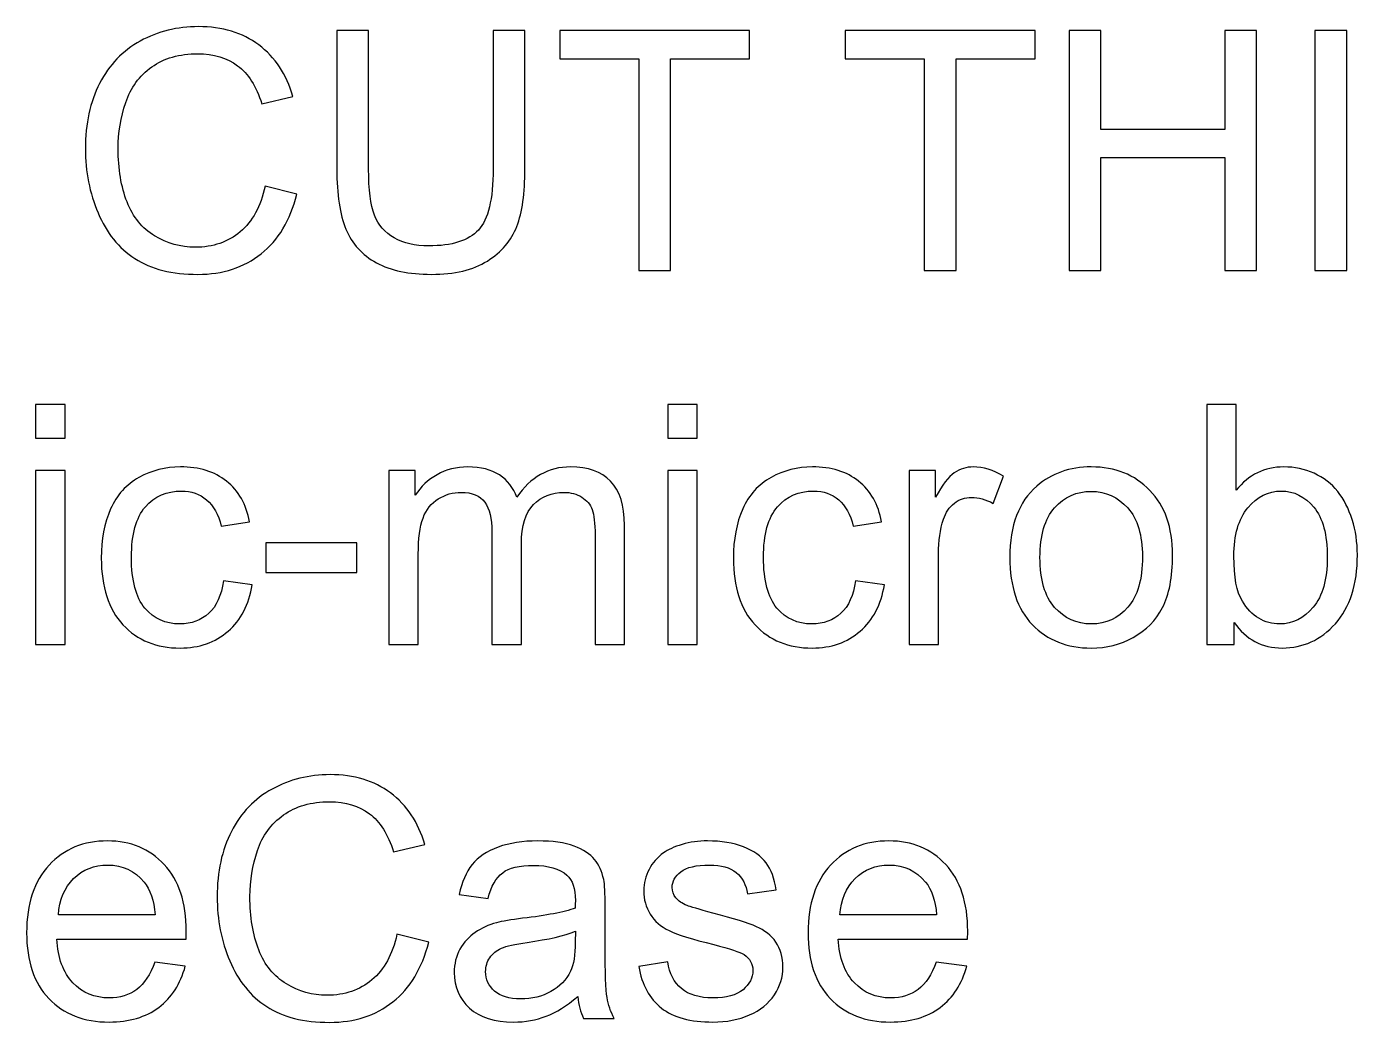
# Model space of a CAD drawing. Header units: centimetres. Extents: x -47.1 to 22.8, y -13.1 to 39.9.
# Drawn here: x -10.67 to -3.94, y 34.86 to 39.89 of the extents above; entities that cross this region are included whole.
import ezdxf

# ---------------------------------------------------------------- set-up
doc = ezdxf.new("R2010")
doc.units = ezdxf.units.CM
doc.header["$MEASUREMENT"] = 0
doc.layers.add('Layer 1', color=7, linetype='Continuous')

msp = doc.modelspace()

# ---------------------------------------------------------------- linework, layer by layer
at = {"layer": 'Layer 1', "color": 105}
for points, knots in [([(-9.46351, 39.08465), (-9.46351, 39.08465), (-9.30264, 39.04401), (-9.30264, 39.04401), (-9.30264, 39.04401), (-9.33622, 38.91221), (-9.39662, 38.81202), (-9.48383, 38.74288), (-9.48383, 38.74288), (-9.57103, 38.67373), (-9.67771, 38.63902), (-9.80386, 38.63902), (-9.80386, 38.63902), (-9.93425, 38.63902), (-10.04037, 38.66555), (-10.12221, 38.71889), (-10.12221, 38.71889), (-10.20405, 38.77195), (-10.26614, 38.84899), (-10.30876, 38.94975), (-10.30876, 38.94975), (-10.35137, 39.05078), (-10.37282, 39.15887), (-10.37282, 39.27458), (-10.37282, 39.27458), (-10.37282, 39.40074), (-10.34883, 39.5108), (-10.30057, 39.60478), (-10.30057, 39.60478), (-10.25231, 39.69876), (-10.18373, 39.77016), (-10.09484, 39.81899), (-10.09484, 39.81899), (-10.00594, 39.86781), (-9.908, 39.89208), (-9.80132, 39.89208), (-9.80132, 39.89208), (-9.67997, 39.89208), (-9.57809, 39.86132), (-9.49568, 39.79952), (-9.49568, 39.79952), (-9.41299, 39.73771), (-9.35541, 39.65107), (-9.32296, 39.53931), (-9.32296, 39.53931), (-9.32296, 39.53931), (-9.48044, 39.50205), (-9.48044, 39.50205), (-9.48044, 39.50205), (-9.50838, 39.59011), (-9.5493, 39.65445), (-9.60264, 39.69453), (-9.60264, 39.69453), (-9.65598, 39.73489), (-9.72315, 39.75492), (-9.80415, 39.75492), (-9.80415, 39.75492), (-9.897, 39.75492), (-9.97489, 39.73263), (-10.03726, 39.68804), (-10.03726, 39.68804), (-10.09963, 39.64345), (-10.14366, 39.58333), (-10.16878, 39.50826), (-10.16878, 39.50826), (-10.19418, 39.43291), (-10.20688, 39.3553), (-10.20688, 39.27543), (-10.20688, 39.27543), (-10.20688, 39.17242), (-10.19192, 39.08239), (-10.162, 39.00563), (-10.162, 39.00563), (-10.13209, 38.92858), (-10.08552, 38.87129), (-10.0223, 38.83319), (-10.0223, 38.83319), (-9.95909, 38.79509), (-9.89079, 38.77618), (-9.81713, 38.77618), (-9.81713, 38.77618), (-9.72738, 38.77618), (-9.65175, 38.80214), (-9.58966, 38.85379), (-9.58966, 38.85379), (-9.52757, 38.90572), (-9.48552, 38.98248), (-9.46351, 39.08465)], [0, 0, 0, 0, 0.0434783, 0.0434783, 0.0434783, 0.0434783, 0.0869565, 0.0869565, 0.0869565, 0.0869565, 0.1304348, 0.1304348, 0.1304348, 0.1304348, 0.173913, 0.173913, 0.173913, 0.173913, 0.2173913, 0.2173913, 0.2173913, 0.2173913, 0.2608696, 0.2608696, 0.2608696, 0.2608696, 0.3043478, 0.3043478, 0.3043478, 0.3043478, 0.3478261, 0.3478261, 0.3478261, 0.3478261, 0.3913043, 0.3913043, 0.3913043, 0.3913043, 0.4347826, 0.4347826, 0.4347826, 0.4347826, 0.4782609, 0.4782609, 0.4782609, 0.4782609, 0.5217391, 0.5217391, 0.5217391, 0.5217391, 0.5652174, 0.5652174, 0.5652174, 0.5652174, 0.6086957, 0.6086957, 0.6086957, 0.6086957, 0.6521739, 0.6521739, 0.6521739, 0.6521739, 0.6956522, 0.6956522, 0.6956522, 0.6956522, 0.7391304, 0.7391304, 0.7391304, 0.7391304, 0.7826087, 0.7826087, 0.7826087, 0.7826087, 0.826087, 0.826087, 0.826087, 0.826087, 0.8695652, 0.8695652, 0.8695652, 0.8695652, 0.9130435, 0.9130435, 0.9130435, 0.9130435, 1, 1, 1, 1]), ([(-8.31006, 39.87176), (-8.31006, 39.87176), (-8.1492, 39.87176), (-8.1492, 39.87176), (-8.1492, 39.87176), (-8.1492, 39.87176), (-8.1492, 39.17157), (-8.1492, 39.17157), (-8.1492, 39.17157), (-8.1492, 39.04965), (-8.16302, 38.95285), (-8.1904, 38.88117), (-8.1904, 38.88117), (-8.21806, 38.80976), (-8.26773, 38.75134), (-8.33941, 38.70647), (-8.33941, 38.70647), (-8.41138, 38.6616), (-8.50536, 38.63902), (-8.6222, 38.63902), (-8.6222, 38.63902), (-8.73537, 38.63902), (-8.82822, 38.65849), (-8.90019, 38.69772), (-8.90019, 38.69772), (-8.97244, 38.73695), (-9.0238, 38.7934), (-9.05456, 38.86762), (-9.05456, 38.86762), (-9.08532, 38.94184), (-9.10085, 39.04316), (-9.10085, 39.17157), (-9.10085, 39.17157), (-9.10085, 39.17157), (-9.10085, 39.87176), (-9.10085, 39.87176), (-9.10085, 39.87176), (-9.10085, 39.87176), (-8.93998, 39.87176), (-8.93998, 39.87176), (-8.93998, 39.87176), (-8.93998, 39.87176), (-8.93998, 39.17185), (-8.93998, 39.17185), (-8.93998, 39.17185), (-8.93998, 39.06659), (-8.9301, 38.98869), (-8.91063, 38.93902), (-8.91063, 38.93902), (-8.89116, 38.88907), (-8.85785, 38.8504), (-8.81016, 38.82359), (-8.81016, 38.82359), (-8.76275, 38.7965), (-8.70461, 38.78295), (-8.63603, 38.78295), (-8.63603, 38.78295), (-8.51862, 38.78295), (-8.4348, 38.80976), (-8.38485, 38.8631), (-8.38485, 38.8631), (-8.3349, 38.91673), (-8.31006, 39.01945), (-8.31006, 39.17185), (-8.31006, 39.17185), (-8.31006, 39.17185), (-8.31006, 39.87176), (-8.31006, 39.87176)], [0, 0, 0, 0, 0.0555556, 0.0555556, 0.0555556, 0.0555556, 0.1111111, 0.1111111, 0.1111111, 0.1111111, 0.1666667, 0.1666667, 0.1666667, 0.1666667, 0.2222222, 0.2222222, 0.2222222, 0.2222222, 0.2777778, 0.2777778, 0.2777778, 0.2777778, 0.3333333, 0.3333333, 0.3333333, 0.3333333, 0.3888889, 0.3888889, 0.3888889, 0.3888889, 0.4444444, 0.4444444, 0.4444444, 0.4444444, 0.5, 0.5, 0.5, 0.5, 0.5555556, 0.5555556, 0.5555556, 0.5555556, 0.6111111, 0.6111111, 0.6111111, 0.6111111, 0.6666667, 0.6666667, 0.6666667, 0.6666667, 0.7222222, 0.7222222, 0.7222222, 0.7222222, 0.7777778, 0.7777778, 0.7777778, 0.7777778, 0.8333333, 0.8333333, 0.8333333, 0.8333333, 0.8888889, 0.8888889, 0.8888889, 0.8888889, 1, 1, 1, 1]), ([(-7.57318, 38.65934), (-7.57318, 38.65934), (-7.57318, 39.72952), (-7.57318, 39.72952), (-7.57318, 39.72952), (-7.57318, 39.72952), (-7.9728, 39.72952), (-7.9728, 39.72952), (-7.9728, 39.72952), (-7.9728, 39.72952), (-7.9728, 39.87176), (-7.9728, 39.87176), (-7.9728, 39.87176), (-7.9728, 39.87176), (-7.01269, 39.87176), (-7.01269, 39.87176), (-7.01269, 39.87176), (-7.01269, 39.87176), (-7.01269, 39.72952), (-7.01269, 39.72952), (-7.01269, 39.72952), (-7.01269, 39.72952), (-7.41231, 39.72952), (-7.41231, 39.72952), (-7.41231, 39.72952), (-7.41231, 39.72952), (-7.41231, 38.65934), (-7.41231, 38.65934), (-7.41231, 38.65934), (-7.41231, 38.65934), (-7.57318, 38.65934), (-7.57318, 38.65934)], [0, 0, 0, 0, 0.1111111, 0.1111111, 0.1111111, 0.1111111, 0.2222222, 0.2222222, 0.2222222, 0.2222222, 0.3333333, 0.3333333, 0.3333333, 0.3333333, 0.4444444, 0.4444444, 0.4444444, 0.4444444, 0.5555556, 0.5555556, 0.5555556, 0.5555556, 0.6666667, 0.6666667, 0.6666667, 0.6666667, 0.7777778, 0.7777778, 0.7777778, 0.7777778, 1, 1, 1, 1]), ([(-6.12934, 38.65934), (-6.12934, 38.65934), (-6.12934, 39.72952), (-6.12934, 39.72952), (-6.12934, 39.72952), (-6.12934, 39.72952), (-6.52896, 39.72952), (-6.52896, 39.72952), (-6.52896, 39.72952), (-6.52896, 39.72952), (-6.52896, 39.87176), (-6.52896, 39.87176), (-6.52896, 39.87176), (-6.52896, 39.87176), (-5.56885, 39.87176), (-5.56885, 39.87176), (-5.56885, 39.87176), (-5.56885, 39.87176), (-5.56885, 39.72952), (-5.56885, 39.72952), (-5.56885, 39.72952), (-5.56885, 39.72952), (-5.96847, 39.72952), (-5.96847, 39.72952), (-5.96847, 39.72952), (-5.96847, 39.72952), (-5.96847, 38.65934), (-5.96847, 38.65934), (-5.96847, 38.65934), (-5.96847, 38.65934), (-6.12934, 38.65934), (-6.12934, 38.65934)], [0, 0, 0, 0, 0.1111111, 0.1111111, 0.1111111, 0.1111111, 0.2222222, 0.2222222, 0.2222222, 0.2222222, 0.3333333, 0.3333333, 0.3333333, 0.3333333, 0.4444444, 0.4444444, 0.4444444, 0.4444444, 0.5555556, 0.5555556, 0.5555556, 0.5555556, 0.6666667, 0.6666667, 0.6666667, 0.6666667, 0.7777778, 0.7777778, 0.7777778, 0.7777778, 1, 1, 1, 1]), ([(-5.39641, 38.65934), (-5.39641, 38.65934), (-5.39641, 39.87176), (-5.39641, 39.87176), (-5.39641, 39.87176), (-5.39641, 39.87176), (-5.23554, 39.87176), (-5.23554, 39.87176), (-5.23554, 39.87176), (-5.23554, 39.87176), (-5.23554, 39.37223), (-5.23554, 39.37223), (-5.23554, 39.37223), (-5.23554, 39.37223), (-4.60901, 39.37223), (-4.60901, 39.37223), (-4.60901, 39.37223), (-4.60901, 39.37223), (-4.60901, 39.87176), (-4.60901, 39.87176), (-4.60901, 39.87176), (-4.60901, 39.87176), (-4.44815, 39.87176), (-4.44815, 39.87176), (-4.44815, 39.87176), (-4.44815, 39.87176), (-4.44815, 38.65934), (-4.44815, 38.65934), (-4.44815, 38.65934), (-4.44815, 38.65934), (-4.60901, 38.65934), (-4.60901, 38.65934), (-4.60901, 38.65934), (-4.60901, 38.65934), (-4.60901, 39.22999), (-4.60901, 39.22999), (-4.60901, 39.22999), (-4.60901, 39.22999), (-5.23554, 39.22999), (-5.23554, 39.22999), (-5.23554, 39.22999), (-5.23554, 39.22999), (-5.23554, 38.65934), (-5.23554, 38.65934), (-5.23554, 38.65934), (-5.23554, 38.65934), (-5.39641, 38.65934), (-5.39641, 38.65934)], [0, 0, 0, 0, 0.0769231, 0.0769231, 0.0769231, 0.0769231, 0.1538462, 0.1538462, 0.1538462, 0.1538462, 0.2307692, 0.2307692, 0.2307692, 0.2307692, 0.3076923, 0.3076923, 0.3076923, 0.3076923, 0.3846154, 0.3846154, 0.3846154, 0.3846154, 0.4615385, 0.4615385, 0.4615385, 0.4615385, 0.5384615, 0.5384615, 0.5384615, 0.5384615, 0.6153846, 0.6153846, 0.6153846, 0.6153846, 0.6923077, 0.6923077, 0.6923077, 0.6923077, 0.7692308, 0.7692308, 0.7692308, 0.7692308, 0.8461538, 0.8461538, 0.8461538, 0.8461538, 1, 1, 1, 1]), ([(-4.15322, 38.65934), (-4.15322, 38.65934), (-4.15322, 39.87176), (-4.15322, 39.87176), (-4.15322, 39.87176), (-4.15322, 39.87176), (-3.99235, 39.87176), (-3.99235, 39.87176), (-3.99235, 39.87176), (-3.99235, 39.87176), (-3.99235, 38.65934), (-3.99235, 38.65934), (-3.99235, 38.65934), (-3.99235, 38.65934), (-4.15322, 38.65934), (-4.15322, 38.65934)], [0, 0, 0, 0, 0.2, 0.2, 0.2, 0.2, 0.4, 0.4, 0.4, 0.4, 0.6, 0.6, 0.6, 0.6, 1, 1, 1, 1]), ([(-10.6243, 37.8107), (-10.6243, 37.8107), (-10.6243, 37.98003), (-10.6243, 37.98003), (-10.6243, 37.98003), (-10.6243, 37.98003), (-10.47529, 37.98003), (-10.47529, 37.98003), (-10.47529, 37.98003), (-10.47529, 37.98003), (-10.47529, 37.8107), (-10.47529, 37.8107), (-10.47529, 37.8107), (-10.47529, 37.8107), (-10.6243, 37.8107), (-10.6243, 37.8107)], [0, 0, 0, 0, 0.2, 0.2, 0.2, 0.2, 0.4, 0.4, 0.4, 0.4, 0.6, 0.6, 0.6, 0.6, 1, 1, 1, 1]), ([(-7.42701, 37.8107), (-7.42701, 37.8107), (-7.42701, 37.98003), (-7.42701, 37.98003), (-7.42701, 37.98003), (-7.42701, 37.98003), (-7.278, 37.98003), (-7.278, 37.98003), (-7.278, 37.98003), (-7.278, 37.98003), (-7.278, 37.8107), (-7.278, 37.8107), (-7.278, 37.8107), (-7.278, 37.8107), (-7.42701, 37.8107), (-7.42701, 37.8107)], [0, 0, 0, 0, 0.2, 0.2, 0.2, 0.2, 0.4, 0.4, 0.4, 0.4, 0.6, 0.6, 0.6, 0.6, 1, 1, 1, 1]), ([(-4.56133, 36.76761), (-4.56133, 36.76761), (-4.70018, 36.76761), (-4.70018, 36.76761), (-4.70018, 36.76761), (-4.70018, 36.76761), (-4.70018, 37.98003), (-4.70018, 37.98003), (-4.70018, 37.98003), (-4.70018, 37.98003), (-4.55117, 37.98003), (-4.55117, 37.98003), (-4.55117, 37.98003), (-4.55117, 37.98003), (-4.55117, 37.54739), (-4.55117, 37.54739), (-4.55117, 37.54739), (-4.48824, 37.62585), (-4.40808, 37.66507), (-4.31044, 37.66507), (-4.31044, 37.66507), (-4.25653, 37.66507), (-4.20517, 37.65435), (-4.15691, 37.63262), (-4.15691, 37.63262), (-4.10865, 37.61089), (-4.06914, 37.58013), (-4.03781, 37.5409), (-4.03781, 37.5409), (-4.00676, 37.50139), (-3.98221, 37.45397), (-3.96471, 37.39838), (-3.96471, 37.39838), (-3.94693, 37.34306), (-3.93819, 37.28351), (-3.93819, 37.22029), (-3.93819, 37.22029), (-3.93819, 37.07015), (-3.97544, 36.95388), (-4.04966, 36.87203), (-4.04966, 36.87203), (-4.12417, 36.78991), (-4.21335, 36.74898), (-4.31749, 36.74898), (-4.31749, 36.74898), (-4.42107, 36.74898), (-4.50235, 36.79216), (-4.56133, 36.87824), (-4.56133, 36.87824), (-4.56133, 36.87824), (-4.56133, 36.76761), (-4.56133, 36.76761)], [0, 0, 0, 0, 0.0714286, 0.0714286, 0.0714286, 0.0714286, 0.1428571, 0.1428571, 0.1428571, 0.1428571, 0.2142857, 0.2142857, 0.2142857, 0.2142857, 0.2857143, 0.2857143, 0.2857143, 0.2857143, 0.3571429, 0.3571429, 0.3571429, 0.3571429, 0.4285714, 0.4285714, 0.4285714, 0.4285714, 0.5, 0.5, 0.5, 0.5, 0.5714286, 0.5714286, 0.5714286, 0.5714286, 0.6428571, 0.6428571, 0.6428571, 0.6428571, 0.7142857, 0.7142857, 0.7142857, 0.7142857, 0.7857143, 0.7857143, 0.7857143, 0.7857143, 0.8571429, 0.8571429, 0.8571429, 0.8571429, 1, 1, 1, 1]), ([(-10.6243, 36.76761), (-10.6243, 36.76761), (-10.6243, 37.64645), (-10.6243, 37.64645), (-10.6243, 37.64645), (-10.6243, 37.64645), (-10.47529, 37.64645), (-10.47529, 37.64645), (-10.47529, 37.64645), (-10.47529, 37.64645), (-10.47529, 36.76761), (-10.47529, 36.76761), (-10.47529, 36.76761), (-10.47529, 36.76761), (-10.6243, 36.76761), (-10.6243, 36.76761)], [0, 0, 0, 0, 0.2, 0.2, 0.2, 0.2, 0.4, 0.4, 0.4, 0.4, 0.6, 0.6, 0.6, 0.6, 1, 1, 1, 1]), ([(-9.67406, 37.08934), (-9.67406, 37.08934), (-9.52843, 37.06902), (-9.52843, 37.06902), (-9.52843, 37.06902), (-9.54452, 36.96883), (-9.58516, 36.89066), (-9.65092, 36.83393), (-9.65092, 36.83393), (-9.71668, 36.77721), (-9.79767, 36.74898), (-9.89335, 36.74898), (-9.89335, 36.74898), (-10.01329, 36.74898), (-10.10981, 36.78821), (-10.18262, 36.86667), (-10.18262, 36.86667), (-10.25572, 36.94513), (-10.29213, 37.05745), (-10.29213, 37.20364), (-10.29213, 37.20364), (-10.29213, 37.29847), (-10.27632, 37.38116), (-10.245, 37.45228), (-10.245, 37.45228), (-10.21367, 37.52312), (-10.16597, 37.57646), (-10.10163, 37.61174), (-10.10163, 37.61174), (-10.03756, 37.64729), (-9.96785, 37.66507), (-9.89222, 37.66507), (-9.89222, 37.66507), (-9.79711, 37.66507), (-9.71893, 37.64109), (-9.65854, 37.59283), (-9.65854, 37.59283), (-9.59786, 37.54457), (-9.55891, 37.47599), (-9.54198, 37.38737), (-9.54198, 37.38737), (-9.54198, 37.38737), (-9.68591, 37.36536), (-9.68591, 37.36536), (-9.68591, 37.36536), (-9.69974, 37.42434), (-9.72401, 37.46865), (-9.75929, 37.49856), (-9.75929, 37.49856), (-9.79429, 37.5282), (-9.83662, 37.54316), (-9.88629, 37.54316), (-9.88629, 37.54316), (-9.96136, 37.54316), (-10.02232, 37.51634), (-10.06945, 37.46272), (-10.06945, 37.46272), (-10.1163, 37.40882), (-10.13973, 37.32415), (-10.13973, 37.20788), (-10.13973, 37.20788), (-10.13973, 37.08991), (-10.11715, 37.00439), (-10.07199, 36.95105), (-10.07199, 36.95105), (-10.02656, 36.89771), (-9.96757, 36.8709), (-9.89504, 36.8709), (-9.89504, 36.8709), (-9.83634, 36.8709), (-9.78751, 36.88868), (-9.74857, 36.92453), (-9.74857, 36.92453), (-9.70934, 36.96009), (-9.6845, 37.01512), (-9.67406, 37.08934)], [0, 0, 0, 0, 0.05, 0.05, 0.05, 0.05, 0.1, 0.1, 0.1, 0.1, 0.15, 0.15, 0.15, 0.15, 0.2, 0.2, 0.2, 0.2, 0.25, 0.25, 0.25, 0.25, 0.3, 0.3, 0.3, 0.3, 0.35, 0.35, 0.35, 0.35, 0.4, 0.4, 0.4, 0.4, 0.45, 0.45, 0.45, 0.45, 0.5, 0.5, 0.5, 0.5, 0.55, 0.55, 0.55, 0.55, 0.6, 0.6, 0.6, 0.6, 0.65, 0.65, 0.65, 0.65, 0.7, 0.7, 0.7, 0.7, 0.75, 0.75, 0.75, 0.75, 0.8, 0.8, 0.8, 0.8, 0.85, 0.85, 0.85, 0.85, 0.9, 0.9, 0.9, 0.9, 1, 1, 1, 1]), ([(-8.83755, 36.76761), (-8.83755, 36.76761), (-8.83755, 37.64645), (-8.83755, 37.64645), (-8.83755, 37.64645), (-8.83755, 37.64645), (-8.70378, 37.64645), (-8.70378, 37.64645), (-8.70378, 37.64645), (-8.70378, 37.64645), (-8.70378, 37.52227), (-8.70378, 37.52227), (-8.70378, 37.52227), (-8.6764, 37.56517), (-8.63971, 37.59988), (-8.59399, 37.62585), (-8.59399, 37.62585), (-8.54827, 37.65209), (-8.49634, 37.66507), (-8.43792, 37.66507), (-8.43792, 37.66507), (-8.37301, 37.66507), (-8.31967, 37.65153), (-8.27819, 37.62472), (-8.27819, 37.62472), (-8.2367, 37.59762), (-8.20735, 37.56009), (-8.19042, 37.51155), (-8.19042, 37.51155), (-8.12042, 37.61399), (-8.02983, 37.66507), (-7.91807, 37.66507), (-7.91807, 37.66507), (-7.83058, 37.66507), (-7.76313, 37.64109), (-7.71628, 37.59283), (-7.71628, 37.59283), (-7.66915, 37.54457), (-7.64545, 37.47034), (-7.64545, 37.37015), (-7.64545, 37.37015), (-7.64545, 37.37015), (-7.64545, 36.76761), (-7.64545, 36.76761), (-7.64545, 36.76761), (-7.64545, 36.76761), (-7.79446, 36.76761), (-7.79446, 36.76761), (-7.79446, 36.76761), (-7.79446, 36.76761), (-7.79446, 37.32076), (-7.79446, 37.32076), (-7.79446, 37.32076), (-7.79446, 37.38003), (-7.79954, 37.42293), (-7.80913, 37.44918), (-7.80913, 37.44918), (-7.81873, 37.47542), (-7.83623, 37.49631), (-7.86191, 37.51239), (-7.86191, 37.51239), (-7.88731, 37.52848), (-7.91723, 37.53638), (-7.95137, 37.53638), (-7.95137, 37.53638), (-8.01346, 37.53638), (-8.06483, 37.51578), (-8.10575, 37.47486), (-8.10575, 37.47486), (-8.14667, 37.43365), (-8.16699, 37.3679), (-8.16699, 37.27758), (-8.16699, 37.27758), (-8.16699, 37.27758), (-8.16699, 36.76761), (-8.16699, 36.76761), (-8.16699, 36.76761), (-8.16699, 36.76761), (-8.316, 36.76761), (-8.316, 36.76761), (-8.316, 36.76761), (-8.316, 36.76761), (-8.316, 37.33798), (-8.316, 37.33798), (-8.316, 37.33798), (-8.316, 37.40402), (-8.32814, 37.45369), (-8.35241, 37.48671), (-8.35241, 37.48671), (-8.37668, 37.51973), (-8.41648, 37.53638), (-8.47151, 37.53638), (-8.47151, 37.53638), (-8.51328, 37.53638), (-8.55194, 37.52538), (-8.5875, 37.50336), (-8.5875, 37.50336), (-8.62306, 37.48135), (-8.64874, 37.44918), (-8.66483, 37.40656), (-8.66483, 37.40656), (-8.68063, 37.36423), (-8.68854, 37.30298), (-8.68854, 37.22312), (-8.68854, 37.22312), (-8.68854, 37.22312), (-8.68854, 36.76761), (-8.68854, 36.76761), (-8.68854, 36.76761), (-8.68854, 36.76761), (-8.83755, 36.76761), (-8.83755, 36.76761)], [0, 0, 0, 0, 0.0344828, 0.0344828, 0.0344828, 0.0344828, 0.0689655, 0.0689655, 0.0689655, 0.0689655, 0.1034483, 0.1034483, 0.1034483, 0.1034483, 0.137931, 0.137931, 0.137931, 0.137931, 0.1724138, 0.1724138, 0.1724138, 0.1724138, 0.2068966, 0.2068966, 0.2068966, 0.2068966, 0.2413793, 0.2413793, 0.2413793, 0.2413793, 0.2758621, 0.2758621, 0.2758621, 0.2758621, 0.3103448, 0.3103448, 0.3103448, 0.3103448, 0.3448276, 0.3448276, 0.3448276, 0.3448276, 0.3793103, 0.3793103, 0.3793103, 0.3793103, 0.4137931, 0.4137931, 0.4137931, 0.4137931, 0.4482759, 0.4482759, 0.4482759, 0.4482759, 0.4827586, 0.4827586, 0.4827586, 0.4827586, 0.5172414, 0.5172414, 0.5172414, 0.5172414, 0.5517241, 0.5517241, 0.5517241, 0.5517241, 0.5862069, 0.5862069, 0.5862069, 0.5862069, 0.6206897, 0.6206897, 0.6206897, 0.6206897, 0.6551724, 0.6551724, 0.6551724, 0.6551724, 0.6896552, 0.6896552, 0.6896552, 0.6896552, 0.7241379, 0.7241379, 0.7241379, 0.7241379, 0.7586207, 0.7586207, 0.7586207, 0.7586207, 0.7931034, 0.7931034, 0.7931034, 0.7931034, 0.8275862, 0.8275862, 0.8275862, 0.8275862, 0.862069, 0.862069, 0.862069, 0.862069, 0.8965517, 0.8965517, 0.8965517, 0.8965517, 0.9310345, 0.9310345, 0.9310345, 0.9310345, 1, 1, 1, 1]), ([(-7.42701, 36.76761), (-7.42701, 36.76761), (-7.42701, 37.64645), (-7.42701, 37.64645), (-7.42701, 37.64645), (-7.42701, 37.64645), (-7.278, 37.64645), (-7.278, 37.64645), (-7.278, 37.64645), (-7.278, 37.64645), (-7.278, 36.76761), (-7.278, 36.76761), (-7.278, 36.76761), (-7.278, 36.76761), (-7.42701, 36.76761), (-7.42701, 36.76761)], [0, 0, 0, 0, 0.2, 0.2, 0.2, 0.2, 0.4, 0.4, 0.4, 0.4, 0.6, 0.6, 0.6, 0.6, 1, 1, 1, 1]), ([(-6.47677, 37.08934), (-6.47677, 37.08934), (-6.33114, 37.06902), (-6.33114, 37.06902), (-6.33114, 37.06902), (-6.34723, 36.96883), (-6.38787, 36.89066), (-6.45363, 36.83393), (-6.45363, 36.83393), (-6.51939, 36.77721), (-6.60038, 36.74898), (-6.69606, 36.74898), (-6.69606, 36.74898), (-6.816, 36.74898), (-6.91252, 36.78821), (-6.98533, 36.86667), (-6.98533, 36.86667), (-7.05843, 36.94513), (-7.09484, 37.05745), (-7.09484, 37.20364), (-7.09484, 37.20364), (-7.09484, 37.29847), (-7.07903, 37.38116), (-7.04771, 37.45228), (-7.04771, 37.45228), (-7.01638, 37.52312), (-6.96868, 37.57646), (-6.90434, 37.61174), (-6.90434, 37.61174), (-6.84027, 37.64729), (-6.77056, 37.66507), (-6.69493, 37.66507), (-6.69493, 37.66507), (-6.59982, 37.66507), (-6.52164, 37.64109), (-6.46125, 37.59283), (-6.46125, 37.59283), (-6.40057, 37.54457), (-6.36162, 37.47599), (-6.34469, 37.38737), (-6.34469, 37.38737), (-6.34469, 37.38737), (-6.48862, 37.36536), (-6.48862, 37.36536), (-6.48862, 37.36536), (-6.50245, 37.42434), (-6.52672, 37.46865), (-6.562, 37.49856), (-6.562, 37.49856), (-6.597, 37.5282), (-6.63933, 37.54316), (-6.689, 37.54316), (-6.689, 37.54316), (-6.76407, 37.54316), (-6.82503, 37.51634), (-6.87216, 37.46272), (-6.87216, 37.46272), (-6.91901, 37.40882), (-6.94244, 37.32415), (-6.94244, 37.20788), (-6.94244, 37.20788), (-6.94244, 37.08991), (-6.91986, 37.00439), (-6.8747, 36.95105), (-6.8747, 36.95105), (-6.82927, 36.89771), (-6.77028, 36.8709), (-6.69775, 36.8709), (-6.69775, 36.8709), (-6.63905, 36.8709), (-6.59022, 36.88868), (-6.55128, 36.92453), (-6.55128, 36.92453), (-6.51205, 36.96009), (-6.48721, 37.01512), (-6.47677, 37.08934)], [0, 0, 0, 0, 0.05, 0.05, 0.05, 0.05, 0.1, 0.1, 0.1, 0.1, 0.15, 0.15, 0.15, 0.15, 0.2, 0.2, 0.2, 0.2, 0.25, 0.25, 0.25, 0.25, 0.3, 0.3, 0.3, 0.3, 0.35, 0.35, 0.35, 0.35, 0.4, 0.4, 0.4, 0.4, 0.45, 0.45, 0.45, 0.45, 0.5, 0.5, 0.5, 0.5, 0.55, 0.55, 0.55, 0.55, 0.6, 0.6, 0.6, 0.6, 0.65, 0.65, 0.65, 0.65, 0.7, 0.7, 0.7, 0.7, 0.75, 0.75, 0.75, 0.75, 0.8, 0.8, 0.8, 0.8, 0.85, 0.85, 0.85, 0.85, 0.9, 0.9, 0.9, 0.9, 1, 1, 1, 1]), ([(-6.20583, 36.76761), (-6.20583, 36.76761), (-6.20583, 37.64645), (-6.20583, 37.64645), (-6.20583, 37.64645), (-6.20583, 37.64645), (-6.07206, 37.64645), (-6.07206, 37.64645), (-6.07206, 37.64645), (-6.07206, 37.64645), (-6.07206, 37.51183), (-6.07206, 37.51183), (-6.07206, 37.51183), (-6.03791, 37.5742), (-6.0063, 37.6154), (-5.97723, 37.63516), (-5.97723, 37.63516), (-5.94817, 37.6552), (-5.91627, 37.66507), (-5.88156, 37.66507), (-5.88156, 37.66507), (-5.83133, 37.66507), (-5.78024, 37.64927), (-5.72831, 37.61794), (-5.72831, 37.61794), (-5.72831, 37.61794), (-5.78137, 37.4805), (-5.78137, 37.4805), (-5.78137, 37.4805), (-5.8175, 37.50082), (-5.85362, 37.51098), (-5.88975, 37.51098), (-5.88975, 37.51098), (-5.9222, 37.51098), (-5.95127, 37.5011), (-5.97695, 37.48163), (-5.97695, 37.48163), (-6.00263, 37.46216), (-6.02098, 37.43506), (-6.03198, 37.40035), (-6.03198, 37.40035), (-6.04864, 37.34758), (-6.05682, 37.28972), (-6.05682, 37.22678), (-6.05682, 37.22678), (-6.05682, 37.22678), (-6.05682, 36.76761), (-6.05682, 36.76761), (-6.05682, 36.76761), (-6.05682, 36.76761), (-6.20583, 36.76761), (-6.20583, 36.76761)], [0, 0, 0, 0, 0.0714286, 0.0714286, 0.0714286, 0.0714286, 0.1428571, 0.1428571, 0.1428571, 0.1428571, 0.2142857, 0.2142857, 0.2142857, 0.2142857, 0.2857143, 0.2857143, 0.2857143, 0.2857143, 0.3571429, 0.3571429, 0.3571429, 0.3571429, 0.4285714, 0.4285714, 0.4285714, 0.4285714, 0.5, 0.5, 0.5, 0.5, 0.5714286, 0.5714286, 0.5714286, 0.5714286, 0.6428571, 0.6428571, 0.6428571, 0.6428571, 0.7142857, 0.7142857, 0.7142857, 0.7142857, 0.7857143, 0.7857143, 0.7857143, 0.7857143, 0.8571429, 0.8571429, 0.8571429, 0.8571429, 1, 1, 1, 1]), ([(-5.69614, 37.20703), (-5.69614, 37.36931), (-5.65098, 37.48953), (-5.56039, 37.56771), (-5.56039, 37.56771), (-5.48504, 37.63262), (-5.39275, 37.66507), (-5.2841, 37.66507), (-5.2841, 37.66507), (-5.16359, 37.66507), (-5.06481, 37.62556), (-4.98805, 37.54654), (-4.98805, 37.54654), (-4.91156, 37.4678), (-4.87318, 37.35858), (-4.87318, 37.21945), (-4.87318, 37.21945), (-4.87318, 37.10656), (-4.89012, 37.01794), (-4.92398, 36.95331), (-4.92398, 36.95331), (-4.95785, 36.88868), (-5.00724, 36.83845), (-5.07215, 36.80261), (-5.07215, 36.80261), (-5.13678, 36.76676), (-5.20761, 36.74898), (-5.2841, 36.74898), (-5.2841, 36.74898), (-5.40715, 36.74898), (-5.50649, 36.78821), (-5.5824, 36.86695), (-5.5824, 36.86695), (-5.65832, 36.94569), (-5.69614, 37.05914), (-5.69614, 37.20703)], [0, 0, 0, 0, 0.1, 0.1, 0.1, 0.1, 0.2, 0.2, 0.2, 0.2, 0.3, 0.3, 0.3, 0.3, 0.4, 0.4, 0.4, 0.4, 0.5, 0.5, 0.5, 0.5, 0.6, 0.6, 0.6, 0.6, 0.7, 0.7, 0.7, 0.7, 0.8, 0.8, 0.8, 0.8, 1, 1, 1, 1]), ([(-5.54374, 37.20675), (-5.54374, 37.09442), (-5.51919, 37.01032), (-5.47008, 36.95472), (-5.47008, 36.95472), (-5.42069, 36.89884), (-5.35889, 36.8709), (-5.2841, 36.8709), (-5.2841, 36.8709), (-5.21015, 36.8709), (-5.14863, 36.89884), (-5.09924, 36.95501), (-5.09924, 36.95501), (-5.05013, 37.01117), (-5.02558, 37.09668), (-5.02558, 37.21154), (-5.02558, 37.21154), (-5.02558, 37.31992), (-5.05042, 37.40204), (-5.09981, 37.45764), (-5.09981, 37.45764), (-5.14919, 37.51352), (-5.21072, 37.54146), (-5.2841, 37.54146), (-5.2841, 37.54146), (-5.35889, 37.54146), (-5.42069, 37.5138), (-5.47008, 37.45821), (-5.47008, 37.45821), (-5.51919, 37.40261), (-5.54374, 37.31879), (-5.54374, 37.20675)], [0, 0, 0, 0, 0.1111111, 0.1111111, 0.1111111, 0.1111111, 0.2222222, 0.2222222, 0.2222222, 0.2222222, 0.3333333, 0.3333333, 0.3333333, 0.3333333, 0.4444444, 0.4444444, 0.4444444, 0.4444444, 0.5555556, 0.5555556, 0.5555556, 0.5555556, 0.6666667, 0.6666667, 0.6666667, 0.6666667, 0.7777778, 0.7777778, 0.7777778, 0.7777778, 1, 1, 1, 1]), ([(-4.56302, 37.21352), (-4.56302, 37.10853), (-4.54863, 37.03262), (-4.52013, 36.98577), (-4.52013, 36.98577), (-4.47328, 36.90929), (-4.41006, 36.8709), (-4.33019, 36.8709), (-4.33019, 36.8709), (-4.265, 36.8709), (-4.20884, 36.89913), (-4.1617, 36.95557), (-4.1617, 36.95557), (-4.11429, 37.01201), (-4.09058, 37.09612), (-4.09058, 37.20788), (-4.09058, 37.20788), (-4.09058, 37.32246), (-4.11316, 37.40684), (-4.1586, 37.46131), (-4.1586, 37.46131), (-4.20404, 37.51578), (-4.25907, 37.54316), (-4.32342, 37.54316), (-4.32342, 37.54316), (-4.38861, 37.54316), (-4.44477, 37.51493), (-4.4919, 37.45849), (-4.4919, 37.45849), (-4.53932, 37.40204), (-4.56302, 37.32048), (-4.56302, 37.21352)], [0, 0, 0, 0, 0.1111111, 0.1111111, 0.1111111, 0.1111111, 0.2222222, 0.2222222, 0.2222222, 0.2222222, 0.3333333, 0.3333333, 0.3333333, 0.3333333, 0.4444444, 0.4444444, 0.4444444, 0.4444444, 0.5555556, 0.5555556, 0.5555556, 0.5555556, 0.6666667, 0.6666667, 0.6666667, 0.6666667, 0.7777778, 0.7777778, 0.7777778, 0.7777778, 1, 1, 1, 1]), ([(-9.4607, 37.13168), (-9.4607, 37.13168), (-9.4607, 37.28069), (-9.4607, 37.28069), (-9.4607, 37.28069), (-9.4607, 37.28069), (-9.00011, 37.28069), (-9.00011, 37.28069), (-9.00011, 37.28069), (-9.00011, 37.28069), (-9.00011, 37.13168), (-9.00011, 37.13168), (-9.00011, 37.13168), (-9.00011, 37.13168), (-9.4607, 37.13168), (-9.4607, 37.13168)], [0, 0, 0, 0, 0.2, 0.2, 0.2, 0.2, 0.4, 0.4, 0.4, 0.4, 0.6, 0.6, 0.6, 0.6, 1, 1, 1, 1]), ([(-8.79695, 35.30119), (-8.79695, 35.30119), (-8.63608, 35.26055), (-8.63608, 35.26055), (-8.63608, 35.26055), (-8.66966, 35.12875), (-8.73006, 35.02856), (-8.81727, 34.95942), (-8.81727, 34.95942), (-8.90447, 34.89027), (-9.01115, 34.85556), (-9.1373, 34.85556), (-9.1373, 34.85556), (-9.26769, 34.85556), (-9.37381, 34.88209), (-9.45565, 34.93543), (-9.45565, 34.93543), (-9.53749, 34.98849), (-9.59958, 35.06553), (-9.6422, 35.16629), (-9.6422, 35.16629), (-9.68481, 35.26732), (-9.70626, 35.37541), (-9.70626, 35.49112), (-9.70626, 35.49112), (-9.70626, 35.61728), (-9.68227, 35.72734), (-9.63401, 35.82132), (-9.63401, 35.82132), (-9.58575, 35.9153), (-9.51717, 35.9867), (-9.42828, 36.03553), (-9.42828, 36.03553), (-9.33938, 36.08435), (-9.24144, 36.10862), (-9.13476, 36.10862), (-9.13476, 36.10862), (-9.01341, 36.10862), (-8.91153, 36.07786), (-8.82912, 36.01606), (-8.82912, 36.01606), (-8.74643, 35.95425), (-8.68885, 35.86761), (-8.6564, 35.75585), (-8.6564, 35.75585), (-8.6564, 35.75585), (-8.81388, 35.71859), (-8.81388, 35.71859), (-8.81388, 35.71859), (-8.84182, 35.80665), (-8.88274, 35.87099), (-8.93608, 35.91107), (-8.93608, 35.91107), (-8.98942, 35.95143), (-9.05659, 35.97146), (-9.13759, 35.97146), (-9.13759, 35.97146), (-9.23044, 35.97146), (-9.30833, 35.94917), (-9.3707, 35.90458), (-9.3707, 35.90458), (-9.43307, 35.85999), (-9.4771, 35.79987), (-9.50222, 35.7248), (-9.50222, 35.7248), (-9.52762, 35.64945), (-9.54032, 35.57184), (-9.54032, 35.49197), (-9.54032, 35.49197), (-9.54032, 35.38896), (-9.52536, 35.29893), (-9.49544, 35.22217), (-9.49544, 35.22217), (-9.46553, 35.14512), (-9.41896, 35.08783), (-9.35574, 35.04973), (-9.35574, 35.04973), (-9.29253, 35.01163), (-9.22423, 34.99272), (-9.15057, 34.99272), (-9.15057, 34.99272), (-9.06082, 34.99272), (-8.98519, 35.01868), (-8.9231, 35.07033), (-8.9231, 35.07033), (-8.86101, 35.12226), (-8.81896, 35.19902), (-8.79695, 35.30119)], [0, 0, 0, 0, 0.0434783, 0.0434783, 0.0434783, 0.0434783, 0.0869565, 0.0869565, 0.0869565, 0.0869565, 0.1304348, 0.1304348, 0.1304348, 0.1304348, 0.173913, 0.173913, 0.173913, 0.173913, 0.2173913, 0.2173913, 0.2173913, 0.2173913, 0.2608696, 0.2608696, 0.2608696, 0.2608696, 0.3043478, 0.3043478, 0.3043478, 0.3043478, 0.3478261, 0.3478261, 0.3478261, 0.3478261, 0.3913043, 0.3913043, 0.3913043, 0.3913043, 0.4347826, 0.4347826, 0.4347826, 0.4347826, 0.4782609, 0.4782609, 0.4782609, 0.4782609, 0.5217391, 0.5217391, 0.5217391, 0.5217391, 0.5652174, 0.5652174, 0.5652174, 0.5652174, 0.6086957, 0.6086957, 0.6086957, 0.6086957, 0.6521739, 0.6521739, 0.6521739, 0.6521739, 0.6956522, 0.6956522, 0.6956522, 0.6956522, 0.7391304, 0.7391304, 0.7391304, 0.7391304, 0.7826087, 0.7826087, 0.7826087, 0.7826087, 0.826087, 0.826087, 0.826087, 0.826087, 0.8695652, 0.8695652, 0.8695652, 0.8695652, 0.9130435, 0.9130435, 0.9130435, 0.9130435, 1, 1, 1, 1]), ([(-10.0215, 35.16036), (-10.0215, 35.16036), (-9.86741, 35.14004), (-9.86741, 35.14004), (-9.86741, 35.14004), (-9.8914, 35.05058), (-9.93627, 34.98087), (-10.00175, 34.93148), (-10.00175, 34.93148), (-10.06722, 34.88209), (-10.15076, 34.85725), (-10.25264, 34.85725), (-10.25264, 34.85725), (-10.38077, 34.85725), (-10.48237, 34.89676), (-10.55744, 34.97579), (-10.55744, 34.97579), (-10.63251, 35.05453), (-10.67005, 35.16544), (-10.67005, 35.30796), (-10.67005, 35.30796), (-10.67005, 35.45528), (-10.63223, 35.56986), (-10.55631, 35.65114), (-10.55631, 35.65114), (-10.48039, 35.73271), (-10.3819, 35.77334), (-10.26083, 35.77334), (-10.26083, 35.77334), (-10.1437, 35.77334), (-10.04803, 35.73355), (-9.97381, 35.65368), (-9.97381, 35.65368), (-9.89958, 35.57381), (-9.86233, 35.46149), (-9.86233, 35.31671), (-9.86233, 35.31671), (-9.86233, 35.30796), (-9.86261, 35.2947), (-9.86318, 35.2772), (-9.86318, 35.2772), (-9.86318, 35.2772), (-10.51765, 35.2772), (-10.51765, 35.2772), (-10.51765, 35.2772), (-10.512, 35.18096), (-10.48491, 35.10702), (-10.4358, 35.05594), (-10.4358, 35.05594), (-10.38698, 35.00486), (-10.32574, 34.97917), (-10.25264, 34.97917), (-10.25264, 34.97917), (-10.19817, 34.97917), (-10.15161, 34.99357), (-10.11322, 35.02235), (-10.11322, 35.02235), (-10.07456, 35.05114), (-10.04408, 35.09714), (-10.0215, 35.16036)], [0, 0, 0, 0, 0.0625, 0.0625, 0.0625, 0.0625, 0.125, 0.125, 0.125, 0.125, 0.1875, 0.1875, 0.1875, 0.1875, 0.25, 0.25, 0.25, 0.25, 0.3125, 0.3125, 0.3125, 0.3125, 0.375, 0.375, 0.375, 0.375, 0.4375, 0.4375, 0.4375, 0.4375, 0.5, 0.5, 0.5, 0.5, 0.5625, 0.5625, 0.5625, 0.5625, 0.625, 0.625, 0.625, 0.625, 0.6875, 0.6875, 0.6875, 0.6875, 0.75, 0.75, 0.75, 0.75, 0.8125, 0.8125, 0.8125, 0.8125, 0.875, 0.875, 0.875, 0.875, 1, 1, 1, 1]), ([(-7.88226, 34.98595), (-7.93758, 34.93882), (-7.99092, 34.9058), (-8.042, 34.88632), (-8.042, 34.88632), (-8.09308, 34.86685), (-8.14783, 34.85725), (-8.20653, 34.85725), (-8.20653, 34.85725), (-8.30305, 34.85725), (-8.37728, 34.88068), (-8.42921, 34.92781), (-8.42921, 34.92781), (-8.48114, 34.97466), (-8.5071, 35.03477), (-8.5071, 35.10787), (-8.5071, 35.10787), (-8.5071, 35.15076), (-8.49722, 35.18999), (-8.47775, 35.22555), (-8.47775, 35.22555), (-8.45799, 35.26111), (-8.43231, 35.28933), (-8.4007, 35.31078), (-8.4007, 35.31078), (-8.36881, 35.33223), (-8.33325, 35.3486), (-8.29346, 35.35961), (-8.29346, 35.35961), (-8.26411, 35.36723), (-8.2198, 35.37457), (-8.16081, 35.3819), (-8.16081, 35.3819), (-8.04059, 35.39601), (-7.95169, 35.41323), (-7.89496, 35.43299), (-7.89496, 35.43299), (-7.8944, 35.45331), (-7.89411, 35.46629), (-7.89411, 35.47165), (-7.89411, 35.47165), (-7.89411, 35.53205), (-7.90823, 35.57466), (-7.93645, 35.5995), (-7.93645, 35.5995), (-7.97455, 35.63308), (-8.03127, 35.64973), (-8.10635, 35.64973), (-8.10635, 35.64973), (-8.17662, 35.64973), (-8.22855, 35.63731), (-8.26185, 35.61276), (-8.26185, 35.61276), (-8.29543, 35.58821), (-8.31999, 35.54475), (-8.33607, 35.48209), (-8.33607, 35.48209), (-8.33607, 35.48209), (-8.4817, 35.50241), (-8.4817, 35.50241), (-8.4817, 35.50241), (-8.46844, 35.56478), (-8.4467, 35.6153), (-8.41622, 35.65368), (-8.41622, 35.65368), (-8.38574, 35.69207), (-8.34172, 35.72142), (-8.28414, 35.7423), (-8.28414, 35.7423), (-8.22685, 35.7629), (-8.15997, 35.77334), (-8.08433, 35.77334), (-8.08433, 35.77334), (-8.00926, 35.77334), (-7.94802, 35.7646), (-7.90089, 35.74682), (-7.90089, 35.74682), (-7.85404, 35.72904), (-7.81933, 35.70702), (-7.79731, 35.68021), (-7.79731, 35.68021), (-7.7753, 35.6534), (-7.75978, 35.61953), (-7.75075, 35.57861), (-7.75075, 35.57861), (-7.74595, 35.55321), (-7.74341, 35.50749), (-7.74341, 35.44173), (-7.74341, 35.44173), (-7.74341, 35.44173), (-7.74341, 35.24418), (-7.74341, 35.24418), (-7.74341, 35.24418), (-7.74341, 35.10617), (-7.7403, 35.01897), (-7.73409, 34.982), (-7.73409, 34.982), (-7.72817, 34.94502), (-7.71575, 34.90975), (-7.69769, 34.87588), (-7.69769, 34.87588), (-7.69769, 34.87588), (-7.85347, 34.87588), (-7.85347, 34.87588), (-7.85347, 34.87588), (-7.86843, 34.90721), (-7.87803, 34.9439), (-7.88226, 34.98595)], [0, 0, 0, 0, 0.0357143, 0.0357143, 0.0357143, 0.0357143, 0.0714286, 0.0714286, 0.0714286, 0.0714286, 0.1071429, 0.1071429, 0.1071429, 0.1071429, 0.1428571, 0.1428571, 0.1428571, 0.1428571, 0.1785714, 0.1785714, 0.1785714, 0.1785714, 0.2142857, 0.2142857, 0.2142857, 0.2142857, 0.25, 0.25, 0.25, 0.25, 0.2857143, 0.2857143, 0.2857143, 0.2857143, 0.3214286, 0.3214286, 0.3214286, 0.3214286, 0.3571429, 0.3571429, 0.3571429, 0.3571429, 0.3928571, 0.3928571, 0.3928571, 0.3928571, 0.4285714, 0.4285714, 0.4285714, 0.4285714, 0.4642857, 0.4642857, 0.4642857, 0.4642857, 0.5, 0.5, 0.5, 0.5, 0.5357143, 0.5357143, 0.5357143, 0.5357143, 0.5714286, 0.5714286, 0.5714286, 0.5714286, 0.6071429, 0.6071429, 0.6071429, 0.6071429, 0.6428571, 0.6428571, 0.6428571, 0.6428571, 0.6785714, 0.6785714, 0.6785714, 0.6785714, 0.7142857, 0.7142857, 0.7142857, 0.7142857, 0.75, 0.75, 0.75, 0.75, 0.7857143, 0.7857143, 0.7857143, 0.7857143, 0.8214286, 0.8214286, 0.8214286, 0.8214286, 0.8571429, 0.8571429, 0.8571429, 0.8571429, 0.8928571, 0.8928571, 0.8928571, 0.8928571, 0.9285714, 0.9285714, 0.9285714, 0.9285714, 1, 1, 1, 1]), ([(-7.5738, 35.13835), (-7.5738, 35.13835), (-7.42648, 35.16205), (-7.42648, 35.16205), (-7.42648, 35.16205), (-7.41829, 35.10307), (-7.39515, 35.05791), (-7.35733, 35.0263), (-7.35733, 35.0263), (-7.31952, 34.99498), (-7.26646, 34.97917), (-7.19872, 34.97917), (-7.19872, 34.97917), (-7.13014, 34.97917), (-7.07934, 34.993), (-7.04604, 35.02094), (-7.04604, 35.02094), (-7.01302, 35.0486), (-6.99637, 35.08134), (-6.99637, 35.11887), (-6.99637, 35.11887), (-6.99637, 35.15246), (-7.01133, 35.17899), (-7.04096, 35.19818), (-7.04096, 35.19818), (-7.06185, 35.21144), (-7.11265, 35.22809), (-7.19336, 35.24869), (-7.19336, 35.24869), (-7.3023, 35.27607), (-7.37765, 35.29978), (-7.41999, 35.31981), (-7.41999, 35.31981), (-7.46204, 35.34013), (-7.49393, 35.36779), (-7.51566, 35.40335), (-7.51566, 35.40335), (-7.53739, 35.43863), (-7.5484, 35.47786), (-7.5484, 35.52076), (-7.5484, 35.52076), (-7.5484, 35.55999), (-7.53937, 35.59611), (-7.52159, 35.62941), (-7.52159, 35.62941), (-7.50352, 35.66271), (-7.47925, 35.69037), (-7.44849, 35.71239), (-7.44849, 35.71239), (-7.42535, 35.72932), (-7.39374, 35.74371), (-7.35395, 35.75556), (-7.35395, 35.75556), (-7.31387, 35.76742), (-7.27126, 35.77334), (-7.22554, 35.77334), (-7.22554, 35.77334), (-7.15667, 35.77334), (-7.09628, 35.76347), (-7.04435, 35.74343), (-7.04435, 35.74343), (-6.99214, 35.72367), (-6.95376, 35.69658), (-6.92892, 35.66271), (-6.92892, 35.66271), (-6.90437, 35.62857), (-6.88715, 35.58313), (-6.87784, 35.52612), (-6.87784, 35.52612), (-6.87784, 35.52612), (-7.02346, 35.5058), (-7.02346, 35.5058), (-7.02346, 35.5058), (-7.02996, 35.55152), (-7.04915, 35.58736), (-7.08076, 35.61304), (-7.08076, 35.61304), (-7.11236, 35.63873), (-7.15696, 35.65143), (-7.21481, 35.65143), (-7.21481, 35.65143), (-7.28283, 35.65143), (-7.33165, 35.64014), (-7.36072, 35.61756), (-7.36072, 35.61756), (-7.38979, 35.59498), (-7.40446, 35.56845), (-7.40446, 35.53825), (-7.40446, 35.53825), (-7.40446, 35.51906), (-7.39854, 35.50157), (-7.3864, 35.48604), (-7.3864, 35.48604), (-7.37427, 35.47024), (-7.35536, 35.45697), (-7.32939, 35.44653), (-7.32939, 35.44653), (-7.31444, 35.44089), (-7.27097, 35.42819), (-7.19816, 35.40843), (-7.19816, 35.40843), (-7.09317, 35.38049), (-7.0198, 35.35735), (-6.97803, 35.33957), (-6.97803, 35.33957), (-6.93626, 35.32179), (-6.90352, 35.29554), (-6.87981, 35.26168), (-6.87981, 35.26168), (-6.85582, 35.22753), (-6.84397, 35.18519), (-6.84397, 35.1344), (-6.84397, 35.1344), (-6.84397, 35.08501), (-6.85836, 35.03844), (-6.88743, 34.9947), (-6.88743, 34.9947), (-6.9165, 34.95095), (-6.95827, 34.91708), (-7.01274, 34.8931), (-7.01274, 34.8931), (-7.06749, 34.86911), (-7.1293, 34.85725), (-7.19816, 34.85725), (-7.19816, 34.85725), (-7.31218, 34.85725), (-7.39938, 34.88096), (-7.45921, 34.92809), (-7.45921, 34.92809), (-7.51905, 34.9755), (-7.55715, 35.0455), (-7.5738, 35.13835)], [0, 0, 0, 0, 0.0294118, 0.0294118, 0.0294118, 0.0294118, 0.0588235, 0.0588235, 0.0588235, 0.0588235, 0.0882353, 0.0882353, 0.0882353, 0.0882353, 0.1176471, 0.1176471, 0.1176471, 0.1176471, 0.1470588, 0.1470588, 0.1470588, 0.1470588, 0.1764706, 0.1764706, 0.1764706, 0.1764706, 0.2058824, 0.2058824, 0.2058824, 0.2058824, 0.2352941, 0.2352941, 0.2352941, 0.2352941, 0.2647059, 0.2647059, 0.2647059, 0.2647059, 0.2941176, 0.2941176, 0.2941176, 0.2941176, 0.3235294, 0.3235294, 0.3235294, 0.3235294, 0.3529412, 0.3529412, 0.3529412, 0.3529412, 0.3823529, 0.3823529, 0.3823529, 0.3823529, 0.4117647, 0.4117647, 0.4117647, 0.4117647, 0.4411765, 0.4411765, 0.4411765, 0.4411765, 0.4705882, 0.4705882, 0.4705882, 0.4705882, 0.5, 0.5, 0.5, 0.5, 0.5294118, 0.5294118, 0.5294118, 0.5294118, 0.5588235, 0.5588235, 0.5588235, 0.5588235, 0.5882353, 0.5882353, 0.5882353, 0.5882353, 0.6176471, 0.6176471, 0.6176471, 0.6176471, 0.6470588, 0.6470588, 0.6470588, 0.6470588, 0.6764706, 0.6764706, 0.6764706, 0.6764706, 0.7058824, 0.7058824, 0.7058824, 0.7058824, 0.7352941, 0.7352941, 0.7352941, 0.7352941, 0.7647059, 0.7647059, 0.7647059, 0.7647059, 0.7941176, 0.7941176, 0.7941176, 0.7941176, 0.8235294, 0.8235294, 0.8235294, 0.8235294, 0.8529412, 0.8529412, 0.8529412, 0.8529412, 0.8823529, 0.8823529, 0.8823529, 0.8823529, 0.9117647, 0.9117647, 0.9117647, 0.9117647, 0.9411765, 0.9411765, 0.9411765, 0.9411765, 1, 1, 1, 1]), ([(-6.06842, 35.16036), (-6.06842, 35.16036), (-5.91433, 35.14004), (-5.91433, 35.14004), (-5.91433, 35.14004), (-5.93832, 35.05058), (-5.98319, 34.98087), (-6.04867, 34.93148), (-6.04867, 34.93148), (-6.11414, 34.88209), (-6.19768, 34.85725), (-6.29956, 34.85725), (-6.29956, 34.85725), (-6.42769, 34.85725), (-6.52929, 34.89676), (-6.60436, 34.97579), (-6.60436, 34.97579), (-6.67943, 35.05453), (-6.71697, 35.16544), (-6.71697, 35.30796), (-6.71697, 35.30796), (-6.71697, 35.45528), (-6.67915, 35.56986), (-6.60323, 35.65114), (-6.60323, 35.65114), (-6.52731, 35.73271), (-6.42882, 35.77334), (-6.30775, 35.77334), (-6.30775, 35.77334), (-6.19062, 35.77334), (-6.09495, 35.73355), (-6.02073, 35.65368), (-6.02073, 35.65368), (-5.9465, 35.57381), (-5.90925, 35.46149), (-5.90925, 35.31671), (-5.90925, 35.31671), (-5.90925, 35.30796), (-5.90953, 35.2947), (-5.9101, 35.2772), (-5.9101, 35.2772), (-5.9101, 35.2772), (-6.56457, 35.2772), (-6.56457, 35.2772), (-6.56457, 35.2772), (-6.55892, 35.18096), (-6.53183, 35.10702), (-6.48272, 35.05594), (-6.48272, 35.05594), (-6.4339, 35.00486), (-6.37266, 34.97917), (-6.29956, 34.97917), (-6.29956, 34.97917), (-6.24509, 34.97917), (-6.19853, 34.99357), (-6.16014, 35.02235), (-6.16014, 35.02235), (-6.12148, 35.05114), (-6.091, 35.09714), (-6.06842, 35.16036)], [0, 0, 0, 0, 0.0625, 0.0625, 0.0625, 0.0625, 0.125, 0.125, 0.125, 0.125, 0.1875, 0.1875, 0.1875, 0.1875, 0.25, 0.25, 0.25, 0.25, 0.3125, 0.3125, 0.3125, 0.3125, 0.375, 0.375, 0.375, 0.375, 0.4375, 0.4375, 0.4375, 0.4375, 0.5, 0.5, 0.5, 0.5, 0.5625, 0.5625, 0.5625, 0.5625, 0.625, 0.625, 0.625, 0.625, 0.6875, 0.6875, 0.6875, 0.6875, 0.75, 0.75, 0.75, 0.75, 0.8125, 0.8125, 0.8125, 0.8125, 0.875, 0.875, 0.875, 0.875, 1, 1, 1, 1]), ([(-10.50918, 35.39912), (-10.50918, 35.39912), (-10.01981, 35.39912), (-10.01981, 35.39912), (-10.01981, 35.39912), (-10.0263, 35.47306), (-10.04521, 35.52838), (-10.07597, 35.56535), (-10.07597, 35.56535), (-10.1231, 35.62264), (-10.18463, 35.65143), (-10.25998, 35.65143), (-10.25998, 35.65143), (-10.32828, 35.65143), (-10.38557, 35.62857), (-10.43213, 35.58285), (-10.43213, 35.58285), (-10.47842, 35.53713), (-10.5041, 35.47588), (-10.50918, 35.39912)], [0, 0, 0, 0, 0.1666667, 0.1666667, 0.1666667, 0.1666667, 0.3333333, 0.3333333, 0.3333333, 0.3333333, 0.5, 0.5, 0.5, 0.5, 0.6666667, 0.6666667, 0.6666667, 0.6666667, 1, 1, 1, 1]), ([(-6.5561, 35.39912), (-6.5561, 35.39912), (-6.06673, 35.39912), (-6.06673, 35.39912), (-6.06673, 35.39912), (-6.07322, 35.47306), (-6.09213, 35.52838), (-6.12289, 35.56535), (-6.12289, 35.56535), (-6.17002, 35.62264), (-6.23155, 35.65143), (-6.3069, 35.65143), (-6.3069, 35.65143), (-6.3752, 35.65143), (-6.43249, 35.62857), (-6.47905, 35.58285), (-6.47905, 35.58285), (-6.52534, 35.53713), (-6.55102, 35.47588), (-6.5561, 35.39912)], [0, 0, 0, 0, 0.1666667, 0.1666667, 0.1666667, 0.1666667, 0.3333333, 0.3333333, 0.3333333, 0.3333333, 0.5, 0.5, 0.5, 0.5, 0.6666667, 0.6666667, 0.6666667, 0.6666667, 1, 1, 1, 1]), ([(-7.89411, 35.31615), (-7.9483, 35.29413), (-8.02958, 35.27551), (-8.13795, 35.26027), (-8.13795, 35.26027), (-8.19948, 35.25152), (-8.24294, 35.24164), (-8.26834, 35.23063), (-8.26834, 35.23063), (-8.29374, 35.21963), (-8.31321, 35.20354), (-8.32704, 35.18265), (-8.32704, 35.18265), (-8.34087, 35.16149), (-8.34793, 35.13806), (-8.34793, 35.1121), (-8.34793, 35.1121), (-8.34793, 35.07287), (-8.33297, 35.03985), (-8.30277, 35.0136), (-8.30277, 35.0136), (-8.27257, 34.98736), (-8.22855, 34.97409), (-8.17069, 34.97409), (-8.17069, 34.97409), (-8.1134, 34.97409), (-8.06232, 34.98651), (-8.01745, 35.01163), (-8.01745, 35.01163), (-7.97285, 35.03646), (-7.93983, 35.07061), (-7.91895, 35.11379), (-7.91895, 35.11379), (-7.90286, 35.14738), (-7.89496, 35.19677), (-7.89496, 35.26196), (-7.89496, 35.26196), (-7.89496, 35.26196), (-7.89411, 35.31615), (-7.89411, 35.31615)], [0, 0, 0, 0, 0.0909091, 0.0909091, 0.0909091, 0.0909091, 0.1818182, 0.1818182, 0.1818182, 0.1818182, 0.2727273, 0.2727273, 0.2727273, 0.2727273, 0.3636364, 0.3636364, 0.3636364, 0.3636364, 0.4545455, 0.4545455, 0.4545455, 0.4545455, 0.5454545, 0.5454545, 0.5454545, 0.5454545, 0.6363636, 0.6363636, 0.6363636, 0.6363636, 0.7272727, 0.7272727, 0.7272727, 0.7272727, 0.8181818, 0.8181818, 0.8181818, 0.8181818, 1, 1, 1, 1])]:
    msp.add_open_spline(points, degree=3, knots=knots, dxfattribs=at)

doc.saveas('drawing.dxf')
